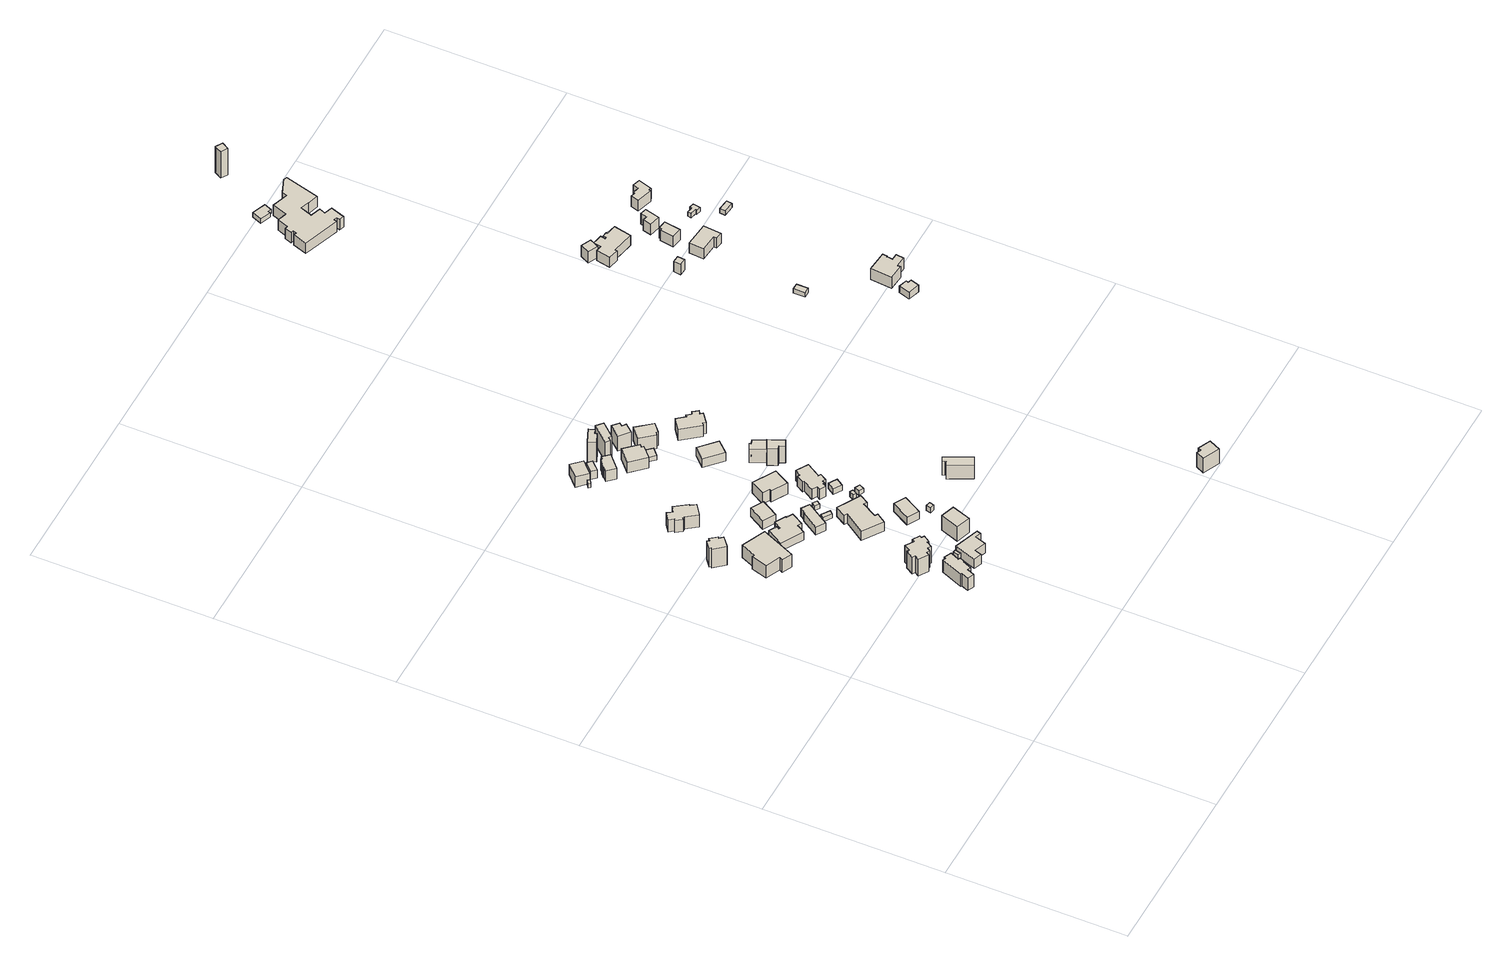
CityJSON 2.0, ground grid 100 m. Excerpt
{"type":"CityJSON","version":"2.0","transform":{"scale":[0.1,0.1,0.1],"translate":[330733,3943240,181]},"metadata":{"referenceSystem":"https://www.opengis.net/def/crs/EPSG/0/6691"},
"CityObjects":{
"building1":{"type":"Building","attributes":{"usage":"411","measuredHeight":13.4,"storeysAboveGround":2,"BuildingIDAttribute.prefecture":"14","BuildingIDAttribute.city":"14151","BuildingDetailAttribute.totalFloorArea":57.03,"BuildingDetailAttribute.buildingFootprintArea":28.51,"BuildingDetailAttribute.buildingStructureType":"601","BuildingDetailAttribute.buildingStructureOrgType":"1","BuildingDetailAttribute.orgUsage":"10","BuildingDetailAttribute.surveyYear":2015},"geometry":[{"type":"Solid","lod":"1","boundaries":[[[[0,1,2,3,4,5,6,7,8,9]],[[8,10,11,9]],[[7,12,10,8]],[[6,13,12,7]],[[5,14,13,6]],[[4,15,14,5]],[[3,16,15,4]],[[2,17,16,3]],[[1,18,17,2]],[[0,19,18,1]],[[9,11,19,0]],[[10,12,13,14,15,16,17,18,19,11]]]]}]},
"building2":{"type":"Building","attributes":{"usage":"415","measuredHeight":9.7,"storeysAboveGround":1,"BuildingIDAttribute.prefecture":"14","BuildingIDAttribute.city":"14151","BuildingDetailAttribute.totalFloorArea":202.59,"BuildingDetailAttribute.buildingFootprintArea":202.59,"BuildingDetailAttribute.buildingStructureType":"610","BuildingDetailAttribute.buildingStructureOrgType":"2","BuildingDetailAttribute.orgUsage":"50","BuildingDetailAttribute.surveyYear":2015},"geometry":[{"type":"Solid","lod":"1","boundaries":[[[[20,21,22,23,24,25,26,27]],[[26,28,29,27]],[[25,30,28,26]],[[24,31,30,25]],[[23,32,31,24]],[[22,33,32,23]],[[21,34,33,22]],[[20,35,34,21]],[[27,29,35,20]],[[28,30,31,32,33,34,35,29]]]]}]},
"building3":{"type":"Building","attributes":{"usage":"411","measuredHeight":9.5,"storeysAboveGround":1,"BuildingIDAttribute.prefecture":"14","BuildingIDAttribute.city":"14151","BuildingDetailAttribute.totalFloorArea":91.93,"BuildingDetailAttribute.buildingFootprintArea":91.93,"BuildingDetailAttribute.buildingStructureType":"601","BuildingDetailAttribute.buildingStructureOrgType":"1","BuildingDetailAttribute.orgUsage":"10","BuildingDetailAttribute.surveyYear":2015,"BuildingLandSlideRiskAttribute.description":"1","BuildingLandSlideRiskAttribute.areaType":"1"},"geometry":[{"type":"Solid","lod":"1","boundaries":[[[[36,37,38,39,40,41,42,43,44,45,46,47,48,49]],[[48,50,51,49]],[[47,52,50,48]],[[46,53,52,47]],[[45,54,53,46]],[[44,55,54,45]],[[43,56,55,44]],[[42,57,56,43]],[[41,58,57,42]],[[40,59,58,41]],[[39,60,59,40]],[[38,61,60,39]],[[37,62,61,38]],[[36,63,62,37]],[[49,51,63,36]],[[50,52,53,54,55,56,57,58,59,60,61,62,63,51]]]]}]},
"building4":{"type":"Building","attributes":{"usage":"411","measuredHeight":9.9,"storeysAboveGround":2,"BuildingIDAttribute.prefecture":"14","BuildingIDAttribute.city":"14151","BuildingDetailAttribute.totalFloorArea":202.78,"BuildingDetailAttribute.buildingFootprintArea":101.39,"BuildingDetailAttribute.buildingStructureType":"601","BuildingDetailAttribute.buildingStructureOrgType":"1","BuildingDetailAttribute.orgUsage":"10","BuildingDetailAttribute.surveyYear":2015},"geometry":[{"type":"Solid","lod":"1","boundaries":[[[[64,65,66,67,68,69,70,71,72,73,74,75,76,77]],[[76,78,79,77]],[[75,80,78,76]],[[74,81,80,75]],[[73,82,81,74]],[[72,83,82,73]],[[71,84,83,72]],[[70,85,84,71]],[[69,86,85,70]],[[68,87,86,69]],[[67,88,87,68]],[[66,89,88,67]],[[65,90,89,66]],[[64,91,90,65]],[[77,79,91,64]],[[78,80,81,82,83,84,85,86,87,88,89,90,91,79]]]]}]},
"building5":{"type":"Building","attributes":{"usage":"415","measuredHeight":8.1,"storeysAboveGround":2,"BuildingIDAttribute.prefecture":"14","BuildingIDAttribute.city":"14151","BuildingDetailAttribute.totalFloorArea":320.86,"BuildingDetailAttribute.buildingFootprintArea":160.43,"BuildingDetailAttribute.buildingStructureType":"601","BuildingDetailAttribute.buildingStructureOrgType":"1","BuildingDetailAttribute.orgUsage":"50","BuildingDetailAttribute.surveyYear":2015},"geometry":[{"type":"Solid","lod":"1","boundaries":[[[[92,93,94,95,96,97,98,99,100,101,102,103]],[[102,104,105,103]],[[101,106,104,102]],[[100,107,106,101]],[[99,108,107,100]],[[98,109,108,99]],[[97,110,109,98]],[[96,111,110,97]],[[95,112,111,96]],[[94,113,112,95]],[[93,114,113,94]],[[92,115,114,93]],[[103,105,115,92]],[[104,106,107,108,109,110,111,112,113,114,115,105]]]]}]},
"building6":{"type":"Building","attributes":{"usage":"411","measuredHeight":12.6,"storeysAboveGround":1,"BuildingIDAttribute.prefecture":"14","BuildingIDAttribute.city":"14151","BuildingDetailAttribute.totalFloorArea":114.78,"BuildingDetailAttribute.buildingFootprintArea":114.78,"BuildingDetailAttribute.buildingStructureType":"601","BuildingDetailAttribute.buildingStructureOrgType":"1","BuildingDetailAttribute.orgUsage":"10","BuildingDetailAttribute.surveyYear":2015,"BuildingLandSlideRiskAttribute.description":"1","BuildingLandSlideRiskAttribute.areaType":"1"},"geometry":[{"type":"Solid","lod":"1","boundaries":[[[[116,117,118,119,120,121,122,123,124,125,126,127,128,129,130,131,132,133]],[[132,134,135,133]],[[131,136,134,132]],[[130,137,136,131]],[[129,138,137,130]],[[128,139,138,129]],[[127,140,139,128]],[[126,141,140,127]],[[125,142,141,126]],[[124,143,142,125]],[[123,144,143,124]],[[122,145,144,123]],[[121,146,145,122]],[[120,147,146,121]],[[119,148,147,120]],[[118,149,148,119]],[[117,150,149,118]],[[116,151,150,117]],[[133,135,151,116]],[[134,136,137,138,139,140,141,142,143,144,145,146,147,148,149,150,151,135]]]]}]},
"building7":{"type":"Building","attributes":{"measuredHeight":3.6,"BuildingIDAttribute.prefecture":"14","BuildingIDAttribute.city":"14151","BuildingDetailAttribute.surveyYear":2015},"geometry":[{"type":"Solid","lod":"1","boundaries":[[[[152,153,154,155]],[[154,156,157,155]],[[153,158,156,154]],[[152,159,158,153]],[[155,157,159,152]],[[156,158,159,157]]]]}]},
"building8":{"type":"Building","attributes":{"BuildingIDAttribute.prefecture":"14","BuildingIDAttribute.city":"14151","BuildingDetailAttribute.surveyYear":2015},"geometry":[{"type":"Solid","lod":"1","boundaries":[[[[160,161,162,163]],[[162,164,165,163]],[[161,166,164,162]],[[160,167,166,161]],[[163,165,167,160]],[[164,166,167,165]]]]}]},
"building9":{"type":"Building","attributes":{"usage":"411","measuredHeight":6.3,"storeysAboveGround":1,"BuildingIDAttribute.prefecture":"14","BuildingIDAttribute.city":"14151","BuildingDetailAttribute.totalFloorArea":69.51,"BuildingDetailAttribute.buildingFootprintArea":69.51,"BuildingDetailAttribute.buildingStructureType":"601","BuildingDetailAttribute.buildingStructureOrgType":"1","BuildingDetailAttribute.orgUsage":"10","BuildingDetailAttribute.surveyYear":2015},"geometry":[{"type":"Solid","lod":"1","boundaries":[[[[168,169,170,171]],[[170,172,173,171]],[[169,174,172,170]],[[168,175,174,169]],[[171,173,175,168]],[[172,174,175,173]]]]}]},
"building10":{"type":"Building","attributes":{"usage":"411","measuredHeight":7.3,"storeysAboveGround":1,"BuildingIDAttribute.prefecture":"14","BuildingIDAttribute.city":"14151","BuildingDetailAttribute.totalFloorArea":116.18,"BuildingDetailAttribute.buildingFootprintArea":116.18,"BuildingDetailAttribute.buildingStructureType":"601","BuildingDetailAttribute.buildingStructureOrgType":"1","BuildingDetailAttribute.orgUsage":"10","BuildingDetailAttribute.surveyYear":2015,"BuildingLandSlideRiskAttribute.description":"1","BuildingLandSlideRiskAttribute.areaType":"1"},"geometry":[{"type":"Solid","lod":"1","boundaries":[[[[176,177,178,179,180,181,182,183]],[[182,184,185,183]],[[181,186,184,182]],[[180,187,186,181]],[[179,188,187,180]],[[178,189,188,179]],[[177,190,189,178]],[[176,191,190,177]],[[183,185,191,176]],[[184,186,187,188,189,190,191,185]]]]}]},
"building11":{"type":"Building","attributes":{"usage":"411","measuredHeight":7.9,"storeysAboveGround":2,"BuildingIDAttribute.prefecture":"14","BuildingIDAttribute.city":"14151","BuildingDetailAttribute.totalFloorArea":118.06,"BuildingDetailAttribute.buildingFootprintArea":59.03,"BuildingDetailAttribute.buildingStructureType":"601","BuildingDetailAttribute.buildingStructureOrgType":"1","BuildingDetailAttribute.orgUsage":"10","BuildingDetailAttribute.surveyYear":2015,"BuildingLandSlideRiskAttribute.description":"1","BuildingLandSlideRiskAttribute.areaType":"1"},"geometry":[{"type":"Solid","lod":"1","boundaries":[[[[192,193,194,195]],[[194,196,197,195]],[[193,198,196,194]],[[192,199,198,193]],[[195,197,199,192]],[[196,198,199,197]]]]}]},
"building12":{"type":"Building","attributes":{"usage":"411","measuredHeight":6.1,"storeysAboveGround":1,"BuildingIDAttribute.prefecture":"14","BuildingIDAttribute.city":"14151","BuildingDetailAttribute.totalFloorArea":73.64,"BuildingDetailAttribute.buildingFootprintArea":73.64,"BuildingDetailAttribute.buildingStructureType":"601","BuildingDetailAttribute.buildingStructureOrgType":"1","BuildingDetailAttribute.orgUsage":"10","BuildingDetailAttribute.surveyYear":2015},"geometry":[{"type":"Solid","lod":"1","boundaries":[[[[200,201,202,203,204,205]],[[204,206,207,205]],[[203,208,206,204]],[[202,209,208,203]],[[201,210,209,202]],[[200,211,210,201]],[[205,207,211,200]],[[206,208,209,210,211,207]]]]}]},
"building13":{"type":"Building","attributes":{"usage":"411","measuredHeight":8,"storeysAboveGround":2,"BuildingIDAttribute.prefecture":"14","BuildingIDAttribute.city":"14151","BuildingDetailAttribute.totalFloorArea":59.56,"BuildingDetailAttribute.buildingFootprintArea":29.78,"BuildingDetailAttribute.buildingStructureType":"601","BuildingDetailAttribute.buildingStructureOrgType":"1","BuildingDetailAttribute.orgUsage":"10","BuildingDetailAttribute.surveyYear":2015,"BuildingLandSlideRiskAttribute.description":"1","BuildingLandSlideRiskAttribute.areaType":"1"},"geometry":[{"type":"Solid","lod":"1","boundaries":[[[[212,213,214,215]],[[214,216,217,215]],[[213,218,216,214]],[[212,219,218,213]],[[215,217,219,212]],[[216,218,219,217]]]]}]},
"building14":{"type":"Building","attributes":{"BuildingIDAttribute.prefecture":"14","BuildingIDAttribute.city":"14151","BuildingDetailAttribute.surveyYear":2015},"geometry":[{"type":"Solid","lod":"1","boundaries":[[[[220,221,222,223]],[[222,224,225,223]],[[221,226,224,222]],[[220,227,226,221]],[[223,225,227,220]],[[224,226,227,225]]]]}]},
"building15":{"type":"Building","attributes":{"usage":"411","measuredHeight":8.2,"storeysAboveGround":2,"BuildingIDAttribute.prefecture":"14","BuildingIDAttribute.city":"14151","BuildingDetailAttribute.totalFloorArea":71.58,"BuildingDetailAttribute.buildingFootprintArea":35.79,"BuildingDetailAttribute.buildingStructureType":"601","BuildingDetailAttribute.buildingStructureOrgType":"1","BuildingDetailAttribute.orgUsage":"10","BuildingDetailAttribute.surveyYear":2015},"geometry":[{"type":"Solid","lod":"1","boundaries":[[[[228,229,230,231,232,233,234,235,236,237]],[[236,238,239,237]],[[235,240,238,236]],[[234,241,240,235]],[[233,242,241,234]],[[232,243,242,233]],[[231,244,243,232]],[[230,245,244,231]],[[229,246,245,230]],[[228,247,246,229]],[[237,239,247,228]],[[238,240,241,242,243,244,245,246,247,239]]]]}]},
"building16":{"type":"Building","attributes":{"usage":"413","measuredHeight":9,"storeysAboveGround":2,"BuildingIDAttribute.prefecture":"14","BuildingIDAttribute.city":"14151","BuildingDetailAttribute.totalFloorArea":436.52,"BuildingDetailAttribute.buildingFootprintArea":218.26,"BuildingDetailAttribute.buildingStructureType":"601","BuildingDetailAttribute.buildingStructureOrgType":"1","BuildingDetailAttribute.orgUsage":"30","BuildingDetailAttribute.surveyYear":2015},"geometry":[{"type":"Solid","lod":"1","boundaries":[[[[248,249,250,251,252,253,254,255,256,257]],[[256,258,259,257]],[[255,260,258,256]],[[254,261,260,255]],[[253,262,261,254]],[[252,263,262,253]],[[251,264,263,252]],[[250,265,264,251]],[[249,266,265,250]],[[248,267,266,249]],[[257,259,267,248]],[[258,260,261,262,263,264,265,266,267,259]]]]}]},
"building17":{"type":"Building","attributes":{"measuredHeight":3.1,"BuildingIDAttribute.prefecture":"14","BuildingIDAttribute.city":"14151","BuildingDetailAttribute.surveyYear":2015},"geometry":[{"type":"Solid","lod":"1","boundaries":[[[[268,269,270,271]],[[270,272,273,271]],[[269,274,272,270]],[[268,275,274,269]],[[271,273,275,268]],[[272,274,275,273]]]]}]},
"building18":{"type":"Building","attributes":{"usage":"411","measuredHeight":11.2,"storeysAboveGround":2,"BuildingIDAttribute.prefecture":"14","BuildingIDAttribute.city":"14151","BuildingDetailAttribute.totalFloorArea":121.26,"BuildingDetailAttribute.buildingFootprintArea":60.63,"BuildingDetailAttribute.buildingStructureType":"601","BuildingDetailAttribute.buildingStructureOrgType":"1","BuildingDetailAttribute.orgUsage":"10","BuildingDetailAttribute.surveyYear":2015},"geometry":[{"type":"Solid","lod":"1","boundaries":[[[[276,277,278,279]],[[278,280,281,279]],[[277,282,280,278]],[[276,283,282,277]],[[279,281,283,276]],[[280,282,283,281]]]]}]},
"building19":{"type":"Building","attributes":{"usage":"411","measuredHeight":8.2,"storeysAboveGround":2,"BuildingIDAttribute.prefecture":"14","BuildingIDAttribute.city":"14151","BuildingDetailAttribute.totalFloorArea":183.18,"BuildingDetailAttribute.buildingFootprintArea":91.59,"BuildingDetailAttribute.buildingStructureType":"601","BuildingDetailAttribute.buildingStructureOrgType":"1","BuildingDetailAttribute.orgUsage":"10","BuildingDetailAttribute.surveyYear":2015},"geometry":[{"type":"Solid","lod":"1","boundaries":[[[[284,285,286,287,288,289]],[[288,290,291,289]],[[287,292,290,288]],[[286,293,292,287]],[[285,294,293,286]],[[284,295,294,285]],[[289,291,295,284]],[[290,292,293,294,295,291]]]]}]},
"building20":{"type":"Building","attributes":{"usage":"411","measuredHeight":7.5,"storeysAboveGround":2,"BuildingIDAttribute.prefecture":"14","BuildingIDAttribute.city":"14151","BuildingDetailAttribute.totalFloorArea":137.55,"BuildingDetailAttribute.buildingFootprintArea":68.78,"BuildingDetailAttribute.buildingStructureType":"601","BuildingDetailAttribute.buildingStructureOrgType":"1","BuildingDetailAttribute.orgUsage":"10","BuildingDetailAttribute.surveyYear":2015},"geometry":[{"type":"Solid","lod":"1","boundaries":[[[[296,297,298,299,300,301]],[[300,302,303,301]],[[299,304,302,300]],[[298,305,304,299]],[[297,306,305,298]],[[296,307,306,297]],[[301,303,307,296]],[[302,304,305,306,307,303]]]]}]},
"building21":{"type":"Building","attributes":{"usage":"411","measuredHeight":9.5,"storeysAboveGround":2,"BuildingIDAttribute.prefecture":"14","BuildingIDAttribute.city":"14151","BuildingDetailAttribute.totalFloorArea":252.34,"BuildingDetailAttribute.buildingFootprintArea":126.17,"BuildingDetailAttribute.buildingStructureType":"601","BuildingDetailAttribute.buildingStructureOrgType":"1","BuildingDetailAttribute.orgUsage":"10","BuildingDetailAttribute.surveyYear":2015},"geometry":[{"type":"Solid","lod":"1","boundaries":[[[[308,309,310,311,312,313]],[[312,314,315,313]],[[311,316,314,312]],[[310,317,316,311]],[[309,318,317,310]],[[308,319,318,309]],[[313,315,319,308]],[[314,316,317,318,319,315]]]]}]},
"building22":{"type":"Building","attributes":{"BuildingIDAttribute.prefecture":"14","BuildingIDAttribute.city":"14151","BuildingDetailAttribute.surveyYear":2015},"geometry":[{"type":"Solid","lod":"1","boundaries":[[[[320,321,322,323]],[[322,324,325,323]],[[321,326,324,322]],[[320,327,326,321]],[[323,325,327,320]],[[324,326,327,325]]]]}]},
"building23":{"type":"Building","attributes":{"measuredHeight":4,"BuildingIDAttribute.prefecture":"14","BuildingIDAttribute.city":"14151","BuildingDetailAttribute.surveyYear":2015},"geometry":[{"type":"Solid","lod":"1","boundaries":[[[[328,329,330,331]],[[330,332,333,331]],[[329,334,332,330]],[[328,335,334,329]],[[331,333,335,328]],[[332,334,335,333]]]]}]},
"building24":{"type":"Building","attributes":{"measuredHeight":3.6,"BuildingIDAttribute.prefecture":"14","BuildingIDAttribute.city":"14151","BuildingDetailAttribute.surveyYear":2015},"geometry":[{"type":"Solid","lod":"1","boundaries":[[[[336,337,338,339]],[[338,340,341,339]],[[337,342,340,338]],[[336,343,342,337]],[[339,341,343,336]],[[340,342,343,341]]]]}]},
"building25":{"type":"Building","attributes":{"usage":"413","measuredHeight":14.6,"storeysAboveGround":2,"BuildingIDAttribute.prefecture":"14","BuildingIDAttribute.city":"14151","BuildingDetailAttribute.totalFloorArea":62.31,"BuildingDetailAttribute.buildingFootprintArea":31.16,"BuildingDetailAttribute.buildingStructureType":"601","BuildingDetailAttribute.buildingStructureOrgType":"1","BuildingDetailAttribute.orgUsage":"30","BuildingDetailAttribute.surveyYear":2015,"BuildingLandSlideRiskAttribute.description":"1","BuildingLandSlideRiskAttribute.areaType":"1"},"geometry":[{"type":"Solid","lod":"1","boundaries":[[[[344,345,346,347,348,349]],[[348,350,351,349]],[[347,352,350,348]],[[346,353,352,347]],[[345,354,353,346]],[[344,355,354,345]],[[349,351,355,344]],[[350,352,353,354,355,351]]]]}]},
"building26":{"type":"Building","attributes":{"usage":"411","measuredHeight":8.6,"storeysAboveGround":2,"BuildingIDAttribute.prefecture":"14","BuildingIDAttribute.city":"14151","BuildingDetailAttribute.totalFloorArea":326.83,"BuildingDetailAttribute.buildingFootprintArea":163.41,"BuildingDetailAttribute.buildingStructureType":"601","BuildingDetailAttribute.buildingStructureOrgType":"1","BuildingDetailAttribute.orgUsage":"10","BuildingDetailAttribute.surveyYear":2015},"geometry":[{"type":"Solid","lod":"1","boundaries":[[[[356,357,358,359,360,361,362,363,364,365,366,367,368,369,370,371]],[[370,372,373,371]],[[369,374,372,370]],[[368,375,374,369]],[[367,376,375,368]],[[366,377,376,367]],[[365,378,377,366]],[[364,379,378,365]],[[363,380,379,364]],[[362,381,380,363]],[[361,382,381,362]],[[360,383,382,361]],[[359,384,383,360]],[[358,385,384,359]],[[357,386,385,358]],[[356,387,386,357]],[[371,373,387,356]],[[372,374,375,376,377,378,379,380,381,382,383,384,385,386,387,373]]]]}]},
"building27":{"type":"Building","attributes":{"measuredHeight":4.3,"BuildingIDAttribute.prefecture":"14","BuildingIDAttribute.city":"14151","BuildingDetailAttribute.surveyYear":2015},"geometry":[{"type":"Solid","lod":"1","boundaries":[[[[388,389,390,391]],[[390,392,393,391]],[[389,394,392,390]],[[388,395,394,389]],[[391,393,395,388]],[[392,394,395,393]]]]}]},
"building28":{"type":"Building","attributes":{"BuildingIDAttribute.prefecture":"14","BuildingIDAttribute.city":"14151","BuildingDetailAttribute.surveyYear":2015},"geometry":[{"type":"Solid","lod":"1","boundaries":[[[[396,397,398,399]],[[398,400,401,399]],[[397,402,400,398]],[[396,403,402,397]],[[399,401,403,396]],[[400,402,403,401]]]]}]},
"building29":{"type":"Building","attributes":{"usage":"411","measuredHeight":7.9,"storeysAboveGround":2,"BuildingIDAttribute.prefecture":"14","BuildingIDAttribute.city":"14151","BuildingDetailAttribute.totalFloorArea":174.49,"BuildingDetailAttribute.buildingFootprintArea":87.24,"BuildingDetailAttribute.buildingStructureType":"601","BuildingDetailAttribute.buildingStructureOrgType":"1","BuildingDetailAttribute.orgUsage":"10","BuildingDetailAttribute.surveyYear":2015},"geometry":[{"type":"Solid","lod":"1","boundaries":[[[[404,405,406,407]],[[406,408,409,407]],[[405,410,408,406]],[[404,411,410,405]],[[407,409,411,404]],[[408,410,411,409]]]]}]},
"building30":{"type":"Building","attributes":{"usage":"411","measuredHeight":14.3,"storeysAboveGround":2,"BuildingIDAttribute.prefecture":"14","BuildingIDAttribute.city":"14151","BuildingDetailAttribute.totalFloorArea":88.39,"BuildingDetailAttribute.buildingFootprintArea":44.2,"BuildingDetailAttribute.buildingStructureType":"601","BuildingDetailAttribute.buildingStructureOrgType":"1","BuildingDetailAttribute.orgUsage":"10","BuildingDetailAttribute.surveyYear":2015,"BuildingLandSlideRiskAttribute.description":"1","BuildingLandSlideRiskAttribute.areaType":"1"},"geometry":[{"type":"Solid","lod":"1","boundaries":[[[[412,413,414,415,416,417]],[[416,418,419,417]],[[415,420,418,416]],[[414,421,420,415]],[[413,422,421,414]],[[412,423,422,413]],[[417,419,423,412]],[[418,420,421,422,423,419]]]]}]},
"building31":{"type":"Building","attributes":{"usage":"411","measuredHeight":11.2,"storeysAboveGround":2,"BuildingIDAttribute.prefecture":"14","BuildingIDAttribute.city":"14151","BuildingDetailAttribute.totalFloorArea":85.93,"BuildingDetailAttribute.buildingFootprintArea":42.97,"BuildingDetailAttribute.buildingStructureType":"601","BuildingDetailAttribute.buildingStructureOrgType":"1","BuildingDetailAttribute.orgUsage":"10","BuildingDetailAttribute.surveyYear":2015,"BuildingLandSlideRiskAttribute.description":"1","BuildingLandSlideRiskAttribute.areaType":"1"},"geometry":[{"type":"Solid","lod":"1","boundaries":[[[[424,425,426,427,428,429]],[[428,430,431,429]],[[427,432,430,428]],[[426,433,432,427]],[[425,434,433,426]],[[424,435,434,425]],[[429,431,435,424]],[[430,432,433,434,435,431]]]]}]},
"building32":{"type":"Building","attributes":{"usage":"411","measuredHeight":9.9,"storeysAboveGround":1,"BuildingIDAttribute.prefecture":"14","BuildingIDAttribute.city":"14151","BuildingDetailAttribute.totalFloorArea":78.35,"BuildingDetailAttribute.buildingFootprintArea":78.35,"BuildingDetailAttribute.buildingStructureType":"601","BuildingDetailAttribute.buildingStructureOrgType":"1","BuildingDetailAttribute.orgUsage":"10","BuildingDetailAttribute.surveyYear":2015,"BuildingLandSlideRiskAttribute.description":"1","BuildingLandSlideRiskAttribute.areaType":"1"},"geometry":[{"type":"Solid","lod":"1","boundaries":[[[[436,437,438,439,440,441]],[[440,442,443,441]],[[439,444,442,440]],[[438,445,444,439]],[[437,446,445,438]],[[436,447,446,437]],[[441,443,447,436]],[[442,444,445,446,447,443]]]]}]},
"building33":{"type":"Building","attributes":{"usage":"411","measuredHeight":10,"storeysAboveGround":2,"BuildingIDAttribute.prefecture":"14","BuildingIDAttribute.city":"14151","BuildingDetailAttribute.totalFloorArea":86.27,"BuildingDetailAttribute.buildingFootprintArea":43.13,"BuildingDetailAttribute.buildingStructureType":"601","BuildingDetailAttribute.buildingStructureOrgType":"1","BuildingDetailAttribute.orgUsage":"10","BuildingDetailAttribute.surveyYear":2015},"geometry":[{"type":"Solid","lod":"1","boundaries":[[[[448,449,450,451,452,453]],[[452,454,455,453]],[[451,456,454,452]],[[450,457,456,451]],[[449,458,457,450]],[[448,459,458,449]],[[453,455,459,448]],[[454,456,457,458,459,455]]]]}]},
"building34":{"type":"Building","attributes":{"usage":"411","measuredHeight":12.3,"storeysAboveGround":2,"BuildingIDAttribute.prefecture":"14","BuildingIDAttribute.city":"14151","BuildingDetailAttribute.totalFloorArea":52.21,"BuildingDetailAttribute.buildingFootprintArea":26.11,"BuildingDetailAttribute.buildingStructureType":"601","BuildingDetailAttribute.buildingStructureOrgType":"1","BuildingDetailAttribute.orgUsage":"10","BuildingDetailAttribute.surveyYear":2015,"BuildingLandSlideRiskAttribute.description":"1","BuildingLandSlideRiskAttribute.areaType":"1"},"geometry":[{"type":"Solid","lod":"1","boundaries":[[[[460,461,462,463,464,465]],[[464,466,467,465]],[[463,468,466,464]],[[462,469,468,463]],[[461,470,469,462]],[[460,471,470,461]],[[465,467,471,460]],[[466,468,469,470,471,467]]]]}]},
"building35":{"type":"Building","attributes":{"usage":"411","measuredHeight":8.5,"storeysAboveGround":1,"BuildingIDAttribute.prefecture":"14","BuildingIDAttribute.city":"14151","BuildingDetailAttribute.totalFloorArea":83.65,"BuildingDetailAttribute.buildingFootprintArea":83.65,"BuildingDetailAttribute.buildingStructureType":"601","BuildingDetailAttribute.buildingStructureOrgType":"1","BuildingDetailAttribute.orgUsage":"10","BuildingDetailAttribute.surveyYear":2015,"BuildingLandSlideRiskAttribute.description":"1","BuildingLandSlideRiskAttribute.areaType":"1"},"geometry":[{"type":"Solid","lod":"1","boundaries":[[[[472,473,474,475,476,477,478,479,480,481,482,483]],[[482,484,485,483]],[[481,486,484,482]],[[480,487,486,481]],[[479,488,487,480]],[[478,489,488,479]],[[477,490,489,478]],[[476,491,490,477]],[[475,492,491,476]],[[474,493,492,475]],[[473,494,493,474]],[[472,495,494,473]],[[483,485,495,472]],[[484,486,487,488,489,490,491,492,493,494,495,485]]]]}]},
"building36":{"type":"Building","attributes":{"usage":"401","measuredHeight":12.3,"storeysAboveGround":1,"BuildingIDAttribute.prefecture":"14","BuildingIDAttribute.city":"14151","BuildingDetailAttribute.totalFloorArea":78.15,"BuildingDetailAttribute.buildingFootprintArea":78.15,"BuildingDetailAttribute.buildingStructureType":"601","BuildingDetailAttribute.buildingStructureOrgType":"1","BuildingDetailAttribute.orgUsage":"61","BuildingDetailAttribute.surveyYear":2015,"BuildingLandSlideRiskAttribute.description":"1","BuildingLandSlideRiskAttribute.areaType":"1"},"geometry":[{"type":"Solid","lod":"1","boundaries":[[[[496,497,498,499,500,501,502,503]],[[502,504,505,503]],[[501,506,504,502]],[[500,507,506,501]],[[499,508,507,500]],[[498,509,508,499]],[[497,510,509,498]],[[496,511,510,497]],[[503,505,511,496]],[[504,506,507,508,509,510,511,505]]]]}]},
"building37":{"type":"Building","attributes":{"usage":"411","measuredHeight":11,"storeysAboveGround":2,"BuildingIDAttribute.prefecture":"14","BuildingIDAttribute.city":"14151","BuildingDetailAttribute.totalFloorArea":113.48,"BuildingDetailAttribute.buildingFootprintArea":56.74,"BuildingDetailAttribute.buildingStructureType":"601","BuildingDetailAttribute.buildingStructureOrgType":"1","BuildingDetailAttribute.orgUsage":"10","BuildingDetailAttribute.surveyYear":2015},"geometry":[{"type":"Solid","lod":"1","boundaries":[[[[512,513,514,515,516,517]],[[516,518,519,517]],[[515,520,518,516]],[[514,521,520,515]],[[513,522,521,514]],[[512,523,522,513]],[[517,519,523,512]],[[518,520,521,522,523,519]]]]}]},
"building38":{"type":"Building","attributes":{"usage":"441","storeysAboveGround":1,"BuildingIDAttribute.prefecture":"14","BuildingIDAttribute.city":"14151","BuildingDetailAttribute.totalFloorArea":20.28,"BuildingDetailAttribute.buildingFootprintArea":20.28,"BuildingDetailAttribute.buildingStructureType":"601","BuildingDetailAttribute.buildingStructureOrgType":"1","BuildingDetailAttribute.orgUsage":"160","BuildingDetailAttribute.surveyYear":2015,"BuildingLandSlideRiskAttribute.description":"1","BuildingLandSlideRiskAttribute.areaType":"1"},"geometry":[{"type":"Solid","lod":"1","boundaries":[[[[524,525,526,527,528,529]],[[528,530,531,529]],[[527,532,530,528]],[[526,533,532,527]],[[525,534,533,526]],[[524,535,534,525]],[[529,531,535,524]],[[530,532,533,534,535,531]]]]}]},
"building39":{"type":"Building","attributes":{"usage":"441","measuredHeight":9.8,"storeysAboveGround":1,"BuildingIDAttribute.prefecture":"14","BuildingIDAttribute.city":"14151","BuildingDetailAttribute.totalFloorArea":547.25,"BuildingDetailAttribute.buildingFootprintArea":547.25,"BuildingDetailAttribute.buildingStructureType":"601","BuildingDetailAttribute.buildingStructureOrgType":"1","BuildingDetailAttribute.orgUsage":"160","BuildingDetailAttribute.surveyYear":2015,"BuildingLandSlideRiskAttribute.description":"1","BuildingLandSlideRiskAttribute.areaType":"1"},"geometry":[{"type":"Solid","lod":"1","boundaries":[[[[536,537,538,539,540,541,542,543,544,545,546,547,548,549,550,551,552,553,554,555,556,557,558,559,560,561,562]],[[561,563,564,562]],[[560,565,563,561]],[[559,566,565,560]],[[558,567,566,559]],[[557,568,567,558]],[[556,569,568,557]],[[555,570,569,556]],[[554,571,570,555]],[[553,572,571,554]],[[552,573,572,553]],[[551,574,573,552]],[[550,575,574,551]],[[549,576,575,550]],[[548,577,576,549]],[[547,578,577,548]],[[546,579,578,547]],[[545,580,579,546]],[[544,581,580,545]],[[543,582,581,544]],[[542,583,582,543]],[[541,584,583,542]],[[540,585,584,541]],[[539,586,585,540]],[[538,587,586,539]],[[537,588,587,538]],[[536,589,588,537]],[[562,564,589,536]],[[563,565,566,567,568,569,570,571,572,573,574,575,576,577,578,579,580,581,582,583,584,585,586,587,588,589,564]]]]}]},
"building40":{"type":"Building","attributes":{"usage":"422","measuredHeight":22.2,"storeysAboveGround":1,"BuildingIDAttribute.prefecture":"14","BuildingIDAttribute.city":"14151","BuildingDetailAttribute.totalFloorArea":17.69,"BuildingDetailAttribute.buildingFootprintArea":17.69,"BuildingDetailAttribute.buildingStructureType":"601","BuildingDetailAttribute.buildingStructureOrgType":"1","BuildingDetailAttribute.orgUsage":"138","BuildingDetailAttribute.surveyYear":2015,"BuildingLandSlideRiskAttribute.description":"1","BuildingLandSlideRiskAttribute.areaType":"1"},"geometry":[{"type":"Solid","lod":"1","boundaries":[[[[590,591,592,593]],[[592,594,595,593]],[[591,596,594,592]],[[590,597,596,591]],[[593,595,597,590]],[[594,596,597,595]]]]}]},
"building41":{"type":"Building","attributes":{"measuredHeight":3.4,"BuildingIDAttribute.prefecture":"14","BuildingIDAttribute.city":"14151","BuildingDetailAttribute.surveyYear":2015,"BuildingLandSlideRiskAttribute.description":"1","BuildingLandSlideRiskAttribute.areaType":"1"},"geometry":[{"type":"Solid","lod":"1","boundaries":[[[[598,599,600,601]],[[600,602,603,601]],[[599,604,602,600]],[[598,605,604,599]],[[601,603,605,598]],[[602,604,605,603]]]]}]},
"building42":{"type":"Building","attributes":{"usage":"411","measuredHeight":11.2,"storeysAboveGround":1,"BuildingIDAttribute.prefecture":"14","BuildingIDAttribute.city":"14151","BuildingDetailAttribute.totalFloorArea":31.19,"BuildingDetailAttribute.buildingFootprintArea":31.19,"BuildingDetailAttribute.buildingStructureType":"601","BuildingDetailAttribute.buildingStructureOrgType":"1","BuildingDetailAttribute.orgUsage":"10","BuildingDetailAttribute.surveyYear":2015,"BuildingLandSlideRiskAttribute.description":"1","BuildingLandSlideRiskAttribute.areaType":"1"},"geometry":[{"type":"Solid","lod":"1","boundaries":[[[[606,607,608,609]],[[608,610,611,609]],[[607,612,610,608]],[[606,613,612,607]],[[609,611,613,606]],[[610,612,613,611]]]]}]},
"building43":{"type":"Building","attributes":{"measuredHeight":7.5,"BuildingIDAttribute.prefecture":"14","BuildingIDAttribute.city":"14151","BuildingDetailAttribute.surveyYear":2015,"BuildingLandSlideRiskAttribute.description":"1","BuildingLandSlideRiskAttribute.areaType":"1"},"geometry":[{"type":"Solid","lod":"1","boundaries":[[[[614,615,616,617]],[[616,618,619,617]],[[615,620,618,616]],[[614,621,620,615]],[[617,619,621,614]],[[618,620,621,619]]]]}]},
"building44":{"type":"Building","attributes":{"usage":"411","measuredHeight":9.5,"storeysAboveGround":2,"BuildingIDAttribute.prefecture":"14","BuildingIDAttribute.city":"14151","BuildingDetailAttribute.totalFloorArea":309.71,"BuildingDetailAttribute.buildingFootprintArea":154.85,"BuildingDetailAttribute.buildingStructureType":"601","BuildingDetailAttribute.buildingStructureOrgType":"1","BuildingDetailAttribute.orgUsage":"10","BuildingDetailAttribute.surveyYear":2015,"BuildingLandSlideRiskAttribute.description":"1","BuildingLandSlideRiskAttribute.areaType":"1"},"geometry":[{"type":"Solid","lod":"1","boundaries":[[[[622,623,624,625,626,627,628,629,630,631,632,633,634,635]],[[634,636,637,635]],[[633,638,636,634]],[[632,639,638,633]],[[631,640,639,632]],[[630,641,640,631]],[[629,642,641,630]],[[628,643,642,629]],[[627,644,643,628]],[[626,645,644,627]],[[625,646,645,626]],[[624,647,646,625]],[[623,648,647,624]],[[622,649,648,623]],[[635,637,649,622]],[[636,638,639,640,641,642,643,644,645,646,647,648,649,637]]]]}]},
"building45":{"type":"Building","attributes":{"usage":"411","measuredHeight":5.1,"storeysAboveGround":1,"BuildingIDAttribute.prefecture":"14","BuildingIDAttribute.city":"14151","BuildingDetailAttribute.totalFloorArea":23.64,"BuildingDetailAttribute.buildingFootprintArea":23.64,"BuildingDetailAttribute.buildingStructureType":"610","BuildingDetailAttribute.buildingStructureOrgType":"2","BuildingDetailAttribute.orgUsage":"10","BuildingDetailAttribute.surveyYear":2015,"BuildingLandSlideRiskAttribute.description":"1","BuildingLandSlideRiskAttribute.areaType":"1"},"geometry":[{"type":"Solid","lod":"1","boundaries":[[[[650,651,652,653,654,655]],[[654,656,657,655]],[[653,658,656,654]],[[652,659,658,653]],[[651,660,659,652]],[[650,661,660,651]],[[655,657,661,650]],[[656,658,659,660,661,657]]]]}]},
"building46":{"type":"Building","attributes":{"usage":"411","measuredHeight":8.2,"storeysAboveGround":2,"BuildingIDAttribute.prefecture":"14","BuildingIDAttribute.city":"14151","BuildingDetailAttribute.totalFloorArea":195.96,"BuildingDetailAttribute.buildingFootprintArea":97.98,"BuildingDetailAttribute.buildingStructureType":"601","BuildingDetailAttribute.buildingStructureOrgType":"1","BuildingDetailAttribute.orgUsage":"10","BuildingDetailAttribute.surveyYear":2015,"BuildingLandSlideRiskAttribute.description":"1","BuildingLandSlideRiskAttribute.areaType":"1"},"geometry":[{"type":"Solid","lod":"1","boundaries":[[[[662,663,664,665,666,667]],[[666,668,669,667]],[[665,670,668,666]],[[664,671,670,665]],[[663,672,671,664]],[[662,673,672,663]],[[667,669,673,662]],[[668,670,671,672,673,669]]]]}]},
"building47":{"type":"Building","attributes":{"usage":"411","measuredHeight":8.6,"storeysAboveGround":2,"BuildingIDAttribute.prefecture":"14","BuildingIDAttribute.city":"14151","BuildingDetailAttribute.totalFloorArea":242.91,"BuildingDetailAttribute.buildingFootprintArea":121.45,"BuildingDetailAttribute.buildingStructureType":"601","BuildingDetailAttribute.buildingStructureOrgType":"1","BuildingDetailAttribute.orgUsage":"10","BuildingDetailAttribute.surveyYear":2015},"geometry":[{"type":"Solid","lod":"1","boundaries":[[[[674,675,676,677,678,679,680,681,682,683]],[[682,684,685,683]],[[681,686,684,682]],[[680,687,686,681]],[[679,688,687,680]],[[678,689,688,679]],[[677,690,689,678]],[[676,691,690,677]],[[675,692,691,676]],[[674,693,692,675]],[[683,685,693,674]],[[684,686,687,688,689,690,691,692,693,685]]]]}]},
"building48":{"type":"Building","attributes":{"usage":"411","measuredHeight":8,"storeysAboveGround":2,"BuildingIDAttribute.prefecture":"14","BuildingIDAttribute.city":"14151","BuildingDetailAttribute.totalFloorArea":86.22,"BuildingDetailAttribute.buildingFootprintArea":43.11,"BuildingDetailAttribute.buildingStructureType":"601","BuildingDetailAttribute.buildingStructureOrgType":"1","BuildingDetailAttribute.orgUsage":"10","BuildingDetailAttribute.surveyYear":2015},"geometry":[{"type":"Solid","lod":"1","boundaries":[[[[694,695,696,697,698,699]],[[698,700,701,699]],[[697,702,700,698]],[[696,703,702,697]],[[695,704,703,696]],[[694,705,704,695]],[[699,701,705,694]],[[700,702,703,704,705,701]]]]}]},
"building49":{"type":"Building","attributes":{"usage":"411","measuredHeight":8,"storeysAboveGround":2,"BuildingIDAttribute.prefecture":"14","BuildingIDAttribute.city":"14151","BuildingDetailAttribute.totalFloorArea":71.74,"BuildingDetailAttribute.buildingFootprintArea":35.87,"BuildingDetailAttribute.buildingStructureType":"601","BuildingDetailAttribute.buildingStructureOrgType":"1","BuildingDetailAttribute.orgUsage":"10","BuildingDetailAttribute.surveyYear":2015},"geometry":[{"type":"Solid","lod":"1","boundaries":[[[[706,707,708,709,710,711]],[[710,712,713,711]],[[709,714,712,710]],[[708,715,714,709]],[[707,716,715,708]],[[706,717,716,707]],[[711,713,717,706]],[[712,714,715,716,717,713]]]]}]},
"building50":{"type":"Building","attributes":{"BuildingIDAttribute.prefecture":"14","BuildingIDAttribute.city":"14151","BuildingDetailAttribute.surveyYear":2015},"geometry":[{"type":"Solid","lod":"1","boundaries":[[[[718,719,720,721,722,723,724,725]],[[724,726,727,725]],[[723,728,726,724]],[[722,729,728,723]],[[721,730,729,722]],[[720,731,730,721]],[[719,732,731,720]],[[718,733,732,719]],[[725,727,733,718]],[[726,728,729,730,731,732,733,727]]]]}]},
"building51":{"type":"Building","attributes":{"usage":"411","measuredHeight":8.1,"storeysAboveGround":2,"BuildingIDAttribute.prefecture":"14","BuildingIDAttribute.city":"14151","BuildingDetailAttribute.totalFloorArea":93.52,"BuildingDetailAttribute.buildingFootprintArea":46.76,"BuildingDetailAttribute.buildingStructureType":"601","BuildingDetailAttribute.buildingStructureOrgType":"1","BuildingDetailAttribute.orgUsage":"10","BuildingDetailAttribute.surveyYear":2015},"geometry":[{"type":"Solid","lod":"1","boundaries":[[[[734,735,736,737,738,739,740,741,742,743]],[[742,744,745,743]],[[741,746,744,742]],[[740,747,746,741]],[[739,748,747,740]],[[738,749,748,739]],[[737,750,749,738]],[[736,751,750,737]],[[735,752,751,736]],[[734,753,752,735]],[[743,745,753,734]],[[744,746,747,748,749,750,751,752,753,745]]]]}]},
"building52":{"type":"Building","attributes":{"BuildingIDAttribute.prefecture":"14","BuildingIDAttribute.city":"14151","BuildingDetailAttribute.surveyYear":2015},"geometry":[{"type":"Solid","lod":"1","boundaries":[[[[754,755,756,757]],[[756,758,759,757]],[[755,760,758,756]],[[754,761,760,755]],[[757,759,761,754]],[[758,760,761,759]]]]}]}
},
"vertices":[
[3,1760,437],[10,1765,437],[4,1773,437],[44,1806,437],[52,1795,437],[65,1805,437],[95,1768,437],[88,1762,437],[105,1743,437],[52,1700,437],[105,1743,567],[52,1700,567],[88,1762,567],[95,1768,567],[65,1805,567],[52,1795,567],[44,1806,567],[4,1773,567],[10,1765,567],[3,1760,567],
[179,1407,438],[124,1432,438],[133,1452,438],[54,1487,438],[81,1577,438],[93,1572,438],[131,1655,438],[263,1596,438],[131,1655,526],[263,1596,526],[93,1572,526],[81,1577,526],[54,1487,526],[133,1452,526],[124,1432,526],[179,1407,526],
[516,744,385],[532,737,385],[536,747,385],[576,729,385],[554,678,385],[565,674,385],[552,644,385],[548,646,385],[527,598,385],[509,606,385],[492,564,385],[455,580,385],[472,620,385],[464,623,385],[472,620,472],[464,623,472],[455,580,472],[492,564,472],[509,606,472],[527,598,472],[548,646,472],[552,644,472],[565,674,472],[554,678,472],[576,729,472],[536,747,472],[532,737,472],[516,744,472],
[125,1969,504],[119,1965,504],[114,1972,504],[106,1966,504],[82,1999,504],[91,2005,504],[72,2031,504],[112,2061,504],[133,2032,504],[162,2054,504],[213,1984,504],[208,1980,504],[229,1951,504],[169,1908,504],[229,1951,590],[169,1908,590],[208,1980,590],[213,1984,590],[162,2054,590],[133,2032,590],[112,2061,590],[72,2031,590],[91,2005,590],[82,1999,590],[106,1966,590],[114,1972,590],[119,1965,590],[125,1969,590],
[219,1487,477],[271,1579,477],[314,1554,477],[306,1540,477],[315,1535,477],[339,1577,477],[396,1545,477],[393,1540,477],[426,1522,477],[386,1452,477],[365,1465,477],[338,1418,477],[365,1465,531],[338,1418,531],[386,1452,531],[426,1522,531],[393,1540,531],[396,1545,531],[339,1577,531],[315,1535,531],[306,1540,531],[314,1554,531],[271,1579,531],[219,1487,531],
[447,845,376],[462,869,376],[447,878,376],[474,921,376],[484,914,376],[504,947,376],[549,918,376],[558,933,376],[596,909,376],[589,898,376],[604,888,376],[581,852,376],[573,857,376],[554,827,376],[536,838,376],[525,820,376],[509,830,376],[498,813,376],[509,830,494],[498,813,494],[525,820,494],[536,838,494],[554,827,494],[573,857,494],[581,852,494],[604,888,494],[589,898,494],[596,909,494],[558,933,494],[549,918,494],[504,947,494],[484,914,494],[474,921,494],[447,878,494],[462,869,494],[447,845,494],
[590,725,433],[607,721,433],[599,688,433],[582,693,433],[599,688,468],[582,693,468],[607,721,468],[590,725,468],
[104,2489,606],[112,2478,606],[91,2463,606],[83,2474,606],[91,2463,636],[83,2474,636],[112,2478,636],[104,2489,636],
[427,1682,486],[373,1589,486],[306,1627,486],[361,1721,486],[306,1627,546],[361,1721,546],[373,1589,546],[427,1682,546],
[621,724,416],[758,675,416],[750,652,416],[720,663,416],[699,602,416],[635,625,416],[622,587,416],[578,602,416],[622,587,482],[578,602,482],[635,625,482],[699,602,482],[720,663,482],[750,652,482],[758,675,482],[621,724,482],
[117,2482,602],[63,2536,602],[130,2601,602],[183,2547,602],[130,2601,673],[183,2547,673],[63,2536,673],[117,2482,673],
[444,1351,474],[396,1382,474],[457,1477,474],[462,1474,474],[482,1504,474],[525,1476,474],[482,1504,528],[525,1476,528],[462,1474,528],[457,1477,528],[396,1382,528],[444,1351,528],
[209,2511,607],[163,2463,607],[139,2486,607],[185,2534,607],[139,2486,664],[185,2534,664],[163,2463,664],[209,2511,664],
[492,1386,476],[506,1406,476],[548,1377,476],[534,1357,476],[548,1377,506],[534,1357,506],[506,1406,506],[492,1386,506],
[195,2372,612],[156,2414,612],[176,2433,612],[174,2436,612],[195,2455,612],[198,2452,612],[219,2472,612],[225,2466,612],[237,2477,612],[270,2441,612],[237,2477,684],[270,2441,684],[225,2466,684],[219,2472,684],[198,2452,684],[195,2455,684],[174,2436,684],[176,2433,684],[156,2414,684],[195,2372,684],
[694,1279,457],[665,1230,457],[648,1241,457],[601,1159,457],[616,1148,457],[581,1097,457],[473,1170,457],[551,1284,457],[538,1293,457],[571,1350,457],[538,1293,521],[571,1350,521],[551,1284,521],[473,1170,521],[581,1097,521],[616,1148,521],[601,1159,521],[648,1241,521],[665,1230,521],[694,1279,521],
[569,1458,490],[554,1437,490],[532,1452,490],[547,1473,490],[532,1452,520],[547,1473,520],[554,1437,520],[569,1458,520],
[735,858,429],[813,831,429],[778,727,429],[699,754,429],[778,727,530],[699,754,530],[813,831,530],[735,858,530],
[255,2344,612],[327,2412,612],[394,2341,612],[381,2329,612],[391,2318,612],[332,2262,612],[391,2318,685],[332,2262,685],[381,2329,685],[394,2341,685],[327,2412,685],[255,2344,685],
[727,976,460],[664,1011,460],[666,1014,460],[721,1113,460],[784,1078,460],[748,1013,460],[784,1078,515],[748,1013,515],[721,1113,515],[666,1014,515],[664,1011,515],[727,976,515],
[564,1617,502],[480,1666,502],[486,1676,502],[449,1697,502],[494,1776,502],[615,1705,502],[494,1776,578],[615,1705,578],[449,1697,578],[486,1676,578],[480,1666,578],[564,1617,578],
[402,2323,615],[435,2287,615],[395,2250,615],[362,2286,615],[395,2250,645],[362,2286,645],[435,2287,645],[402,2323,645],
[793,969,463],[819,964,463],[813,937,463],[788,942,463],[813,937,498],[788,942,498],[819,964,498],[793,969,498],
[707,1310,476],[691,1319,476],[705,1344,476],[721,1335,476],[705,1344,511],[721,1335,511],[691,1319,511],[707,1310,511],
[371,2613,556],[384,2582,556],[357,2571,556],[362,2559,556],[306,2536,556],[288,2578,556],[306,2536,693],[288,2578,693],[362,2559,693],[357,2571,693],[384,2582,693],[371,2613,693],
[735,1585,496],[688,1508,496],[701,1501,496],[678,1463,496],[664,1472,496],[656,1459,496],[649,1463,496],[636,1442,496],[604,1461,496],[616,1480,496],[588,1497,496],[622,1553,496],[613,1558,496],[638,1600,496],[651,1591,496],[671,1624,496],[651,1591,566],[671,1624,566],[638,1600,566],[613,1558,566],[622,1553,566],[588,1497,566],[616,1480,566],[604,1461,566],[636,1442,566],[649,1463,566],[656,1459,566],[664,1472,566],[678,1463,566],[701,1501,566],[688,1508,566],[735,1585,566],
[739,1431,489],[714,1391,489],[671,1418,489],[696,1458,489],[671,1418,527],[696,1458,527],[714,1391,527],[739,1431,527],
[767,1320,481],[754,1293,481],[726,1307,481],[739,1334,481],[726,1307,511],[739,1334,511],[754,1293,511],[767,1320,511],
[616,2015,588],[558,1953,588],[469,2037,588],[527,2099,588],[469,2037,649],[527,2099,649],[558,1953,649],[616,2015,649],
[419,2597,545],[453,2567,545],[386,2491,545],[373,2502,545],[358,2485,545],[337,2504,545],[358,2485,680],[337,2504,680],[373,2502,680],[386,2491,680],[453,2567,680],[419,2597,680],
[443,2523,588],[479,2493,588],[465,2476,588],[485,2460,588],[447,2415,588],[392,2461,588],[447,2415,690],[392,2461,690],[485,2460,690],[465,2476,690],[479,2493,690],[443,2523,690],
[586,2353,556],[538,2312,556],[532,2320,556],[517,2308,556],[454,2383,556],[516,2436,556],[454,2383,651],[516,2436,651],[517,2308,651],[532,2320,651],[538,2312,651],[586,2353,651],
[637,1861,547],[673,1879,547],[678,1869,547],[699,1879,547],[731,1813,547],[674,1785,547],[731,1813,640],[674,1785,640],[699,1879,640],[678,1869,640],[673,1879,640],[637,1861,640],
[782,1732,514],[741,1713,514],[727,1744,514],[710,1737,514],[686,1789,514],[743,1816,514],[686,1789,631],[743,1816,631],[710,1737,631],[727,1744,631],[741,1713,631],[782,1732,631],
[662,2278,570],[697,2233,570],[707,2241,570],[726,2216,570],[739,2225,570],[761,2196,570],[744,2184,570],[755,2170,570],[702,2129,570],[692,2142,570],[678,2132,570],[602,2232,570],[678,2132,648],[602,2232,648],[692,2142,648],[702,2129,648],[755,2170,648],[744,2184,648],[761,2196,648],[739,2225,648],[726,2216,648],[707,2241,648],[697,2233,648],[662,2278,648],
[1124,867,426],[1063,991,426],[1086,1003,426],[1083,1009,426],[1078,1020,426],[1107,1034,426],[1119,1009,426],[1176,893,426],[1119,1009,521],[1176,893,521],[1107,1034,521],[1078,1020,521],[1083,1009,521],[1086,1003,521],[1063,991,521],[1124,867,521],
[2022,49,1],[2044,96,1],[2068,85,1],[2076,102,1],[2144,71,1],[2114,6,1],[2144,71,103],[2114,6,103],[2076,102,103],[2068,85,103],[2044,96,103],[2022,49,103],
[843,4676,829],[919,4645,829],[902,4603,829],[885,4610,829],[879,4596,829],[820,4620,829],[879,4596,859],[820,4620,859],[885,4610,859],[902,4603,859],[919,4645,859],[843,4676,859],
[1006,4387,789],[994,4353,789],[1038,4338,789],[1010,4259,789],[983,4268,789],[989,4285,789],[972,4291,789],[966,4275,789],[765,4347,789],[793,4426,789],[808,4420,789],[815,4439,789],[799,4444,789],[813,4483,789],[828,4478,789],[850,4540,789],[902,4522,789],[931,4605,789],[1019,4575,789],[1029,4603,789],[1110,4635,789],[1131,4629,789],[1078,4435,789],[1019,4454,789],[1020,4458,789],[974,4474,789],[950,4407,789],[974,4474,862],[950,4407,862],[1020,4458,862],[1019,4454,862],[1078,4435,862],[1131,4629,862],[1110,4635,862],[1029,4603,862],[1019,4575,862],[931,4605,862],[902,4522,862],[850,4540,862],[828,4478,862],[813,4483,862],[799,4444,862],[815,4439,862],[808,4420,862],[793,4426,862],[765,4347,862],[966,4275,862],[972,4291,862],[989,4285,862],[983,4268,862],[1010,4259,862],[1038,4338,862],[994,4353,862],[1006,4387,862],
[942,4859,952],[906,4881,952],[929,4920,952],[966,4898,952],[929,4920,1138],[966,4898,1138],[906,4881,1138],[942,4859,1138],
[1791,2096,571],[1756,2096,571],[1756,2161,571],[1791,2161,571],[1756,2161,602],[1791,2161,602],[1756,2096,602],[1791,2096,602],
[1473,3145,605],[1498,3197,605],[1553,3171,605],[1528,3119,605],[1553,3171,682],[1528,3119,682],[1498,3197,682],[1473,3145,682],
[1677,2755,563],[1673,2715,563],[1634,2719,563],[1639,2759,563],[1634,2719,636],[1639,2759,636],[1673,2715,636],[1677,2755,636],
[1555,3037,600],[1553,3026,600],[1495,3038,600],[1511,3118,600],[1543,3112,600],[1552,3154,600],[1608,3143,600],[1603,3116,600],[1612,3115,600],[1616,3133,600],[1642,3128,600],[1641,3122,600],[1697,3110,600],[1677,3013,600],[1697,3110,670],[1677,3013,670],[1641,3122,670],[1642,3128,670],[1616,3133,670],[1612,3115,670],[1603,3116,670],[1608,3143,670],[1552,3154,670],[1543,3112,670],[1511,3118,670],[1495,3038,670],[1553,3026,670],[1555,3037,670],
[1994,1644,539],[2014,1706,539],[2060,1692,539],[2056,1678,539],[2075,1672,539],[2060,1624,539],[2075,1672,586],[2060,1624,586],[2056,1678,586],[2060,1692,586],[2014,1706,586],[1994,1644,586],
[1890,2717,602],[1881,2617,602],[1842,2621,602],[1843,2639,602],[1747,2648,602],[1754,2730,602],[1747,2648,673],[1754,2730,673],[1843,2639,673],[1842,2621,673],[1881,2617,673],[1890,2717,673],
[2135,1857,555],[2133,1831,555],[2129,1831,555],[2126,1798,555],[2161,1795,555],[2156,1750,555],[2097,1756,555],[2096,1739,555],[2009,1747,555],[2020,1867,555],[2009,1747,631],[2020,1867,631],[2096,1739,631],[2097,1756,631],[2156,1750,631],[2161,1795,631],[2126,1798,631],[2129,1831,631],[2133,1831,631],[2135,1857,631],
[1805,2803,612],[1747,2813,612],[1760,2890,612],[1770,2888,612],[1773,2903,612],[1820,2895,612],[1773,2903,686],[1820,2895,686],[1770,2888,686],[1760,2890,686],[1747,2813,686],[1805,2803,686],
[1829,2931,618],[1769,2946,618],[1781,2993,618],[1806,2987,618],[1815,3023,618],[1850,3014,618],[1815,3023,693],[1850,3014,693],[1806,2987,693],[1781,2993,693],[1769,2946,693],[1829,2931,693],
[2019,2798,616],[1994,2804,616],[1996,2812,616],[1962,2819,616],[1966,2840,616],[1997,2834,616],[2000,2845,616],[2027,2839,616],[2000,2845,646],[2027,2839,646],[1997,2834,646],[1966,2840,646],[1962,2819,646],[1996,2812,646],[1994,2804,646],[2019,2798,646],
[1991,3052,618],[1979,3056,618],[1976,3046,618],[1888,3073,618],[1902,3118,618],[1926,3110,618],[1929,3120,618],[1964,3109,618],[1974,3142,618],[2015,3129,618],[1974,3142,693],[2015,3129,693],[1964,3109,693],[1929,3120,693],[1926,3110,693],[1902,3118,693],[1888,3073,693],[1976,3046,693],[1979,3056,693],[1991,3052,693],
[2055,2679,611],[2059,2710,611],[2121,2703,611],[2117,2671,611],[2121,2703,641],[2117,2671,641],[2059,2710,641],[2055,2679,641]
]}
